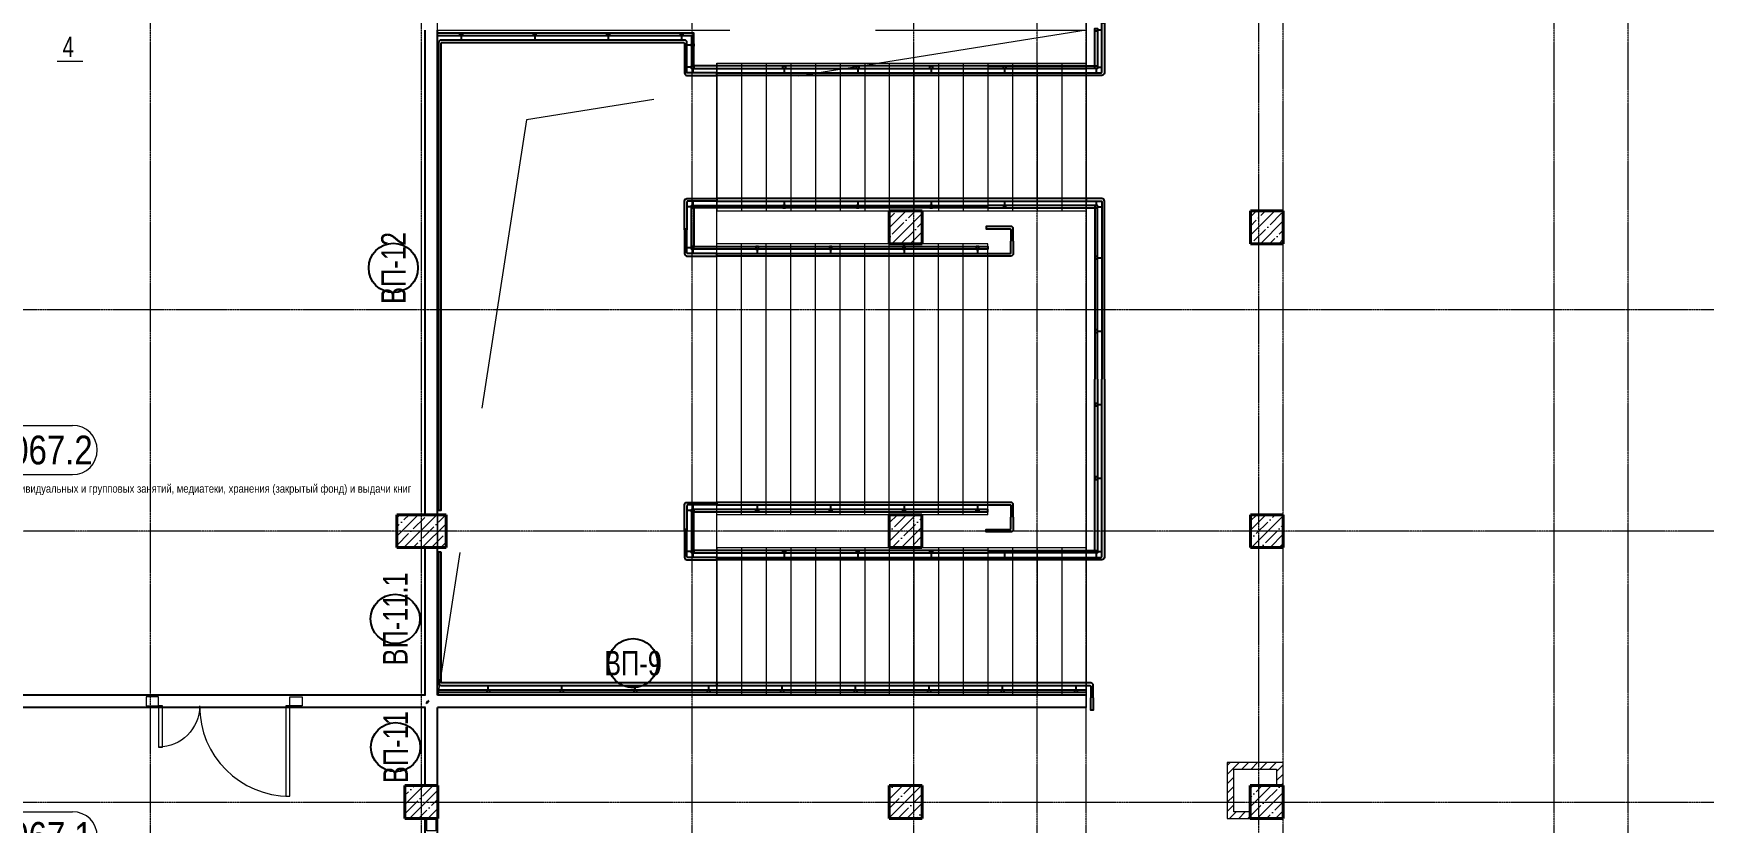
# Model space of a CAD drawing. Header units: millimetres. Extents: x -65509 to 912790, y 446 to 713294.
# Drawn here: x 225968 to 246315, y 205925 to 215536 of the extents above; entities that cross this region are included whole.
import ezdxf
from ezdxf.enums import TextEntityAlignment as Align

# ---------------------------------------------------------------- set-up
doc = ezdxf.new("R2010")
doc.units = ezdxf.units.MM
for name, pattern in [('CENTER2', [28.575, 19.05, -3.175, 3.175, -3.175]), ('HIDDEN', [9.525, 6.35, -3.175]), ('HIDDEN2', [4.7625, 3.175, -1.5875])]:
    doc.linetypes.add(name, pattern=pattern)
doc.layers.get('Defpoints').update_dxf_attribs({"color": 250})
for name, color, linetype, lineweight in [('АР_Area', 250, 'Continuous', 5), ('АР_Витраж марка', 250, 'Continuous', 9), ('АР_Двери_витраж', 250, 'Continuous', 9), ('АР_Колонны', 250, 'Continuous', 30), ('АР_Мебель', 250, 'Continuous', 5), ('АР_Отв. марка', 250, 'Continuous', 9), ('АР_Отверстия', 250, 'Continuous', 9), ('АР_Стены ЖБ', 250, 'Continuous', 35), ('АР_Стены ПЕНОблок', 250, 'Continuous', 20), ('АР_Ф_ЛК', 250, 'Continuous', 5), ('АР_Штриховка', 250, 'Continuous', 0), ('РД_Ограждения', 250, 'Continuous', 25), ('РД_Оси_100', 250, 'Continuous', 0)]:
    doc.layers.add(name, color=color, linetype=linetype, lineweight=lineweight)
doc.layers.add('ЛК_Открытая', color=250, linetype='Continuous')
doc.layers.add('РД_Витраж_перегородка', color=250, linetype='Continuous')
doc.styles.add('Arial0', font='arial.ttf')
doc.styles.add('Arial_09', font='ARIALN.TTF', dxfattribs={"width": 0.9})
doc.styles.add('style1', font='ARIALN.TTF')
pattern_1 = [(45, (142195.16, 127275.07), (-112.2532, 112.2532), []), (45, (142307.41, 127275.07), (-112.2532, 112.2532), [198.4375, -39.6875, 0, -39.6875])]

# ---------------------------------------------------------------- blocks, each defined once
blk = doc.blocks.new('СОШ_2200_АР_ОСИ_М100_28.05.24')
at = {"layer": 'РД_Оси_100', "linetype": 'CENTER2'}
for p, q in [((85200, -6155), (85200, 139938.679)), ((88500, -6155), (88500, 139938.679)), ((91800, -6155), (91800, 139938.679)), ((94500, -6155), (94500, 139938.679)), ((96000, -6155), (96000, 139938.679)), ((102300, -6155), (102300, 139938.679)), ((-5954.958, 84900), (119910, 84900)), ((119910, 82200), (-5954.958, 82200)), ((-5954.958, 78900), (119910, 78900))]:
    blk.add_line(p, q, dxfattribs=at)
for points in [[(96600, -6155), (96600, 139938.679)], [(98700, -6194.98), (98700, 139538.679), (98550, 139938.679)], [(99000, -6195.83), (99000, 139538.679), (99150, 139938.679)], [(103200, -6155), (103200, 139938.679)]]:
    blk.add_lwpolyline(points, dxfattribs=at)
blk = doc.blocks.new('ЛК_открытая 2 эт')
at = {"layer": 'АР_Ф_ЛК', "color": 5}
for p, q in [((-1650, 0), (-1650, 3300)), ((-1650, 3300), (1650, 3300)), ((1650, 0), (1650, 3300)), ((-1650, 3000), (1650, 3000)), ((-1650, 2700), (1650, 2700)), ((-1650, 2400), (1650, 2400)), ((-1650, 2100), (1650, 2100)), ((-1650, 1800), (1650, 1800)), ((-1650, 1500), (1650, 1500)), ((-1650, 1200), (1650, 1200)), ((-1650, 900), (1650, 900)), ((-1650, 600), (1650, 600)), ((-1650, 300), (1650, 300)), ((-1650, 0), (1650, 0))]:
    blk.add_line(p, q, dxfattribs=at)
at = {"layer": 'АР_Ф_ЛК'}
blk.add_lwpolyline([(0, 3271, 0, 150, 0), (0, 2804, 0, 0, 0), (0, 0, 0, 0, 0)], format="xyseb", dxfattribs=at)
blk = doc.blocks.new('ЛК_открытая 2 эт 1800')
at = {"layer": 'АР_Ф_ЛК', "color": 5}
for p, q in [((-900, 0), (-900, 4500)), ((-900, 4500), (900, 4500)), ((900, 0), (900, 4500)), ((-900, 4200), (900, 4200)), ((-900, 3900), (900, 3900)), ((-900, 3600), (900, 3600)), ((-900, 3300), (900, 3300)), ((-900, 3000), (900, 3000)), ((-900, 2700), (900, 2700)), ((-900, 2400), (900, 2400)), ((-900, 2100), (900, 2100)), ((-900, 1800), (900, 1800)), ((-900, 1500), (900, 1500)), ((-900, 1200), (900, 1200)), ((-900, 900), (900, 900)), ((-900, 600), (900, 600)), ((-900, 300), (900, 300)), ((-900, 0), (900, 0))]:
    blk.add_line(p, q, dxfattribs=at)
at = {"layer": 'АР_Ф_ЛК'}
blk.add_lwpolyline([(0, 4500, 0, 150, 0), (0, 4034, 0, 0, 0), (0, 0, 0, 0, 0)], format="xyseb", dxfattribs=at)
blk = doc.blocks.new('A$Ca07b8fce')
at = {"layer": 'АР_Мебель', "lineweight": 0}
blk.add_lwpolyline([(-7700, 0), (0, 0), (0, -4500), (-7700, -4500)], close=True, dxfattribs=at)
at = {"layer": 'АР_Ф_ЛК', "rotation": 180}
for p in [(-6800, 0), (-900, 0)]:
    blk.add_blockref('ЛК_открытая 2 эт 1800', p, dxfattribs=at)
at = {"layer": 'АР_Ф_ЛК'}
blk.add_blockref('ЛК_открытая 2 эт', (-3850, -3300), dxfattribs=at)
blk = doc.blocks.new('otv пунктир')
at = {"linetype": 'HIDDEN', "ltscale": 0.07}
blk.add_lwpolyline([(0, 0), (0, 1), (1, 1), (1, 0)], close=True, dxfattribs=at)
blk.add_lwpolyline([(0, 1), (0.1346, 0.1366), (1, 0)], dxfattribs=at)
blk = doc.blocks.new('ограждения 1 этаж открыт лестница')
at = {"layer": 'РД_Ограждения'}
for points in [[(96790, 88390), (96820, 88390), (96820, 87780, -0.410689), (96790, 87750), (96790, 87750), (96790, 87750), (96790, 87750), (92100, 87750), (92100, 87780), (96780, 87780, 0.4126), (96790, 87790), (96790, 88390)], [(91705, 87780, 0.410689), (91735, 87750), (91735, 87750), (91735, 87750), (91735, 87750), (92100, 87750), (92100, 87780), (91735, 87780), (91735, 88150, 0.410689), (91705, 88180), (91705, 88180), (91705, 88180), (91705, 88180), (91596, 88180), (88740, 88180), (88740, 88180), (88740, 88180), (88740, 88180, 0.414214), (88710, 88150), (88710, 82455), (88740, 82455), (88740, 88140, -0.414214), (88750, 88150), (91695, 88150, -0.416181), (91705, 88140), (91705, 87780)], [(91705, 85870), (91705, 86220, -0.415138), (91735, 86250), (91735, 86250)], [(91735, 86250), (91735, 86250), (91735, 86250), (92100, 86250), (92100, 86220), (91745, 86220, 0.426856), (91735, 86210), (91735, 85870)], [(96790, 86250), (96790, 86250), (96790, 86250), (96600, 86250), (96600, 86220), (96780, 86220, -0.4126), (96790, 86210), (96790, 84050)], [(96820, 84050), (96820, 86220, 0.410689), (96790, 86250), (96790, 86250)], [(91705, 85890), (91705, 85580, 0.414214), (91735, 85550), (91735, 85550)], [(91735, 85550), (91735, 85550), (91735, 85550), (92100, 85550), (92100, 85580), (91745, 85580, -0.427135), (91735, 85590), (91735, 85890)], [(95681, 85910), (95681, 85910), (95681, 85910), (95381, 85910), (95381, 85880), (95671, 85880, -0.414487), (95681, 85870), (95681, 85732)], [(95711, 85732), (95711, 85880, 0.418375), (95681, 85910), (95681, 85910)], [(95681, 85550), (95681, 85550), (95681, 85550), (92100, 85550), (92100, 85580), (95671, 85580, 0.475701), (95681, 85592), (95681, 85732)], [(95711, 85732), (95711, 85580, -0.418381), (95681, 85550), (95681, 85550)], [(96790, 81850), (96790, 81850), (96790, 81850), (96600, 81850), (96600, 81880), (96780, 81880, 0.4126), (96790, 81890), (96790, 84050)], [(96820, 84050), (96820, 81880, -0.410689), (96790, 81850), (96790, 81850)], [(91705, 82210), (91705, 82520, -0.414214), (91735, 82550), (91735, 82550)], [(91735, 82550), (91735, 82550), (91735, 82550), (92100, 82550), (92100, 82520), (91745, 82520, 0.427135), (91735, 82510), (91735, 82210)], [(95681, 82550), (95681, 82550), (95681, 82550), (92100, 82550), (92100, 82520), (95671, 82520, -0.475701), (95681, 82508), (95681, 82368)], [(95711, 82368), (95711, 82520, 0.418381), (95681, 82550), (95681, 82550)], [(91705, 82230), (91705, 81880, 0.415138), (91735, 81850), (91735, 81850)], [(91735, 81850), (91735, 81850), (91735, 81850), (92100, 81850), (92100, 81880), (91745, 81880, -0.426856), (91735, 81890), (91735, 82230)], [(95681, 82190), (95681, 82190), (95681, 82190), (95381, 82190), (95381, 82220), (95671, 82220, 0.414487), (95681, 82230), (95681, 82368)], [(95711, 82368), (95711, 82220, -0.418375), (95681, 82190), (95681, 82190)], [(96655, 80350), (96655, 80350), (96655, 80350), (92100, 80350), (92100, 80320), (96645, 80320, -0.401523), (96655, 80310), (96655, 80168)], [(96685, 80168), (96685, 80320, 0.413959), (96655, 80350), (96655, 80350)]]:
    blk.add_lwpolyline(points, format="xyb", dxfattribs=at)
for points in [[(95400, 87865), (96705, 87865), (96705, 88320), (96735, 88320), (96735, 87835), (95400, 87835)], [(96735, 88305), (96790, 88305)], [(91820, 87865), (91820, 88265), (88697, 88265)], [(88697, 88235), (91790, 88235), (91790, 87835), (91820, 87835)], [(88985, 88235), (88985, 88180)], [(89880, 88235), (89880, 88180)], [(90775, 88235), (90775, 88180)], [(91670, 88235), (91670, 88180)], [(91790, 88120), (91735, 88120)], [(91705, 87937), (91705, 87937)], [(91790, 87850), (91735, 87850)], [(91805, 87835), (91805, 87780)], [(96600, 87865), (91820, 87865)], [(91820, 87835), (96600, 87835)], [(96600, 87865), (92015, 87865)], [(92015, 87835), (96600, 87835)], [(96760, 87750), (92100, 87750)], [(96650, 87750), (92100, 87750)], [(92920, 87835), (92920, 87780)], [(93815, 87835), (93815, 87780)], [(94710, 87835), (94710, 87780)], [(95605, 87835), (95605, 87780)], [(96720, 87835), (96720, 87780)], [(96735, 87850), (96790, 87850)], [(91790, 86150), (91735, 86150)], [(91790, 86150), (91735, 86150)], [(95400, 86135), (91820, 86135), (91820, 85665), (95400, 85665), (95400, 85635), (91790, 85635), (91790, 86165), (95400, 86165)], [(91805, 86165), (91805, 86220)], [(91805, 86220), (91805, 86165)], [(94393, 86250), (92100, 86250)], [(96600, 86250), (92100, 86250)], [(92100, 86220), (96600, 86220)], [(92920, 86220), (92920, 86165)], [(93815, 86220), (93815, 86165)], [(94710, 86220), (94710, 86165)], [(96735, 84050), (96735, 86165), (95400, 86165)], [(95400, 86135), (96705, 86135), (96705, 84050)], [(95605, 86220), (95605, 86165)], [(96720, 86220), (96720, 86165)], [(96735, 86150), (96790, 86150)], [(91790, 85650), (91735, 85650)], [(91805, 85635), (91805, 85580)], [(92590, 85635), (92590, 85580)], [(93485, 85635), (93485, 85580)], [(94380, 85635), (94380, 85580)], [(95275, 85635), (95275, 85580)], [(96735, 85530), (96790, 85530)], [(96735, 84635), (96790, 84635)], [(95400, 81965), (96705, 81965), (96705, 84050)], [(96735, 84050), (96735, 81935), (95400, 81935)], [(96735, 83740), (96790, 83740)], [(96735, 82845), (96790, 82845)], [(91790, 82450), (91735, 82450)], [(95400, 81965), (91820, 81965), (91820, 82435), (95400, 82435), (95400, 82465), (91790, 82465), (91790, 81935), (95400, 81935)], [(91805, 82520), (91805, 82465)], [(92590, 82520), (92590, 82465)], [(93485, 82520), (93485, 82465)], [(94380, 82520), (94380, 82465)], [(95275, 82520), (95275, 82465)], [(91790, 81950), (91735, 81950)], [(91805, 81935), (91805, 81880)], [(92100, 81880), (96600, 81880)], [(94393, 81850), (92100, 81850)], [(96600, 81850), (92100, 81850)], [(92920, 81935), (92920, 81880)], [(93815, 81935), (93815, 81880)], [(94710, 81935), (94710, 81880)], [(95605, 81935), (95605, 81880)], [(96720, 81935), (96720, 81880)], [(96735, 81950), (96790, 81950)], [(88697, 80265), (96600, 80265)], [(96600, 80235), (88697, 80235)], [(89315, 80265), (89315, 80320)], [(90210, 80265), (90210, 80320)], [(91105, 80265), (91105, 80320)], [(92000, 80265), (92000, 80320)], [(96650, 80350), (92100, 80350)], [(92895, 80265), (92895, 80320)], [(93790, 80265), (93790, 80320)], [(94685, 80265), (94685, 80320)], [(95580, 80265), (95580, 80320)], [(96475, 80265), (96475, 80320)], [(96685, 80168), (96685, 80020), (96655, 80020), (96655, 80168)]]:
    blk.add_lwpolyline(points, dxfattribs=at)
for points in [[(96705, 88320), (96735, 88320), (96735, 88290), (96705, 88290)], [(88970, 88265), (89000, 88265), (89000, 88235), (88970, 88235)], [(89865, 88265), (89895, 88265), (89895, 88235), (89865, 88235)], [(90760, 88265), (90790, 88265), (90790, 88235), (90760, 88235)], [(91655, 88265), (91685, 88265), (91685, 88235), (91655, 88235)], [(91790, 88135), (91820, 88135), (91820, 88105), (91790, 88105)], [(91790, 87865), (91820, 87865), (91820, 87835), (91790, 87835)], [(91790, 87865), (91820, 87865), (91820, 87835), (91790, 87835)], [(92905, 87865), (92935, 87865), (92935, 87835), (92905, 87835)], [(93800, 87865), (93830, 87865), (93830, 87835), (93800, 87835)], [(94695, 87865), (94725, 87865), (94725, 87835), (94695, 87835)], [(95590, 87865), (95620, 87865), (95620, 87835), (95590, 87835)], [(96705, 87865), (96735, 87865), (96735, 87835), (96705, 87835)], [(91790, 86135), (91820, 86135), (91820, 86165), (91790, 86165)], [(92905, 86135), (92935, 86135), (92935, 86165), (92905, 86165)], [(93800, 86135), (93830, 86135), (93830, 86165), (93800, 86165)], [(94695, 86135), (94725, 86135), (94725, 86165), (94695, 86165)], [(95590, 86135), (95620, 86135), (95620, 86165), (95590, 86165)], [(96705, 86135), (96735, 86135), (96735, 86165), (96705, 86165)], [(91790, 85635), (91820, 85635), (91820, 85665), (91790, 85665)], [(92575, 85635), (92605, 85635), (92605, 85665), (92575, 85665)], [(93470, 85635), (93500, 85635), (93500, 85665), (93470, 85665)], [(94365, 85635), (94395, 85635), (94395, 85665), (94365, 85665)], [(95260, 85635), (95290, 85635), (95290, 85665), (95260, 85665)], [(96705, 85515), (96735, 85515), (96735, 85545), (96705, 85545)], [(96705, 84620), (96735, 84620), (96735, 84650), (96705, 84650)], [(96705, 83725), (96735, 83725), (96735, 83755), (96705, 83755)], [(96705, 82830), (96735, 82830), (96735, 82860), (96705, 82860)], [(91790, 82465), (91820, 82465), (91820, 82435), (91790, 82435)], [(92575, 82465), (92605, 82465), (92605, 82435), (92575, 82435)], [(93470, 82465), (93500, 82465), (93500, 82435), (93470, 82435)], [(94365, 82465), (94395, 82465), (94395, 82435), (94365, 82435)], [(95260, 82465), (95290, 82465), (95290, 82435), (95260, 82435)], [(91790, 81965), (91820, 81965), (91820, 81935), (91790, 81935)], [(92905, 81965), (92935, 81965), (92935, 81935), (92905, 81935)], [(93800, 81965), (93830, 81965), (93830, 81935), (93800, 81935)], [(94695, 81965), (94725, 81965), (94725, 81935), (94695, 81935)], [(95590, 81965), (95620, 81965), (95620, 81935), (95590, 81935)], [(96705, 81965), (96735, 81965), (96735, 81935), (96705, 81935)], [(89300, 80265), (89330, 80265), (89330, 80235), (89300, 80235)], [(90195, 80265), (90225, 80265), (90225, 80235), (90195, 80235)], [(91090, 80265), (91120, 80265), (91120, 80235), (91090, 80235)], [(91985, 80265), (92015, 80265), (92015, 80235), (91985, 80235)], [(92880, 80265), (92910, 80265), (92910, 80235), (92880, 80235)], [(93775, 80265), (93805, 80265), (93805, 80235), (93775, 80235)], [(94670, 80265), (94700, 80265), (94700, 80235), (94670, 80235)], [(95565, 80265), (95595, 80265), (95595, 80235), (95565, 80235)], [(96460, 80265), (96490, 80265), (96490, 80235), (96460, 80235)]]:
    blk.add_lwpolyline(points, close=True, dxfattribs=at)
blk.add_lwpolyline([(88740, 81945), (88710, 81945), (88710, 80350, 0.414912), (88740, 80320), (88740, 80320), (88740, 80320), (88740, 80320), (92100, 80320), (92100, 80350), (88750, 80350, -0.414214), (88740, 80360)], format="xyb", close=True, dxfattribs=at)
blk = doc.blocks.new('MOK-МаркаПом_овал_ареал_5ц')
for p, q in [((-4.25, 3), (4.25, 3)), ((-4.25, -3), (4.25, -3))]:
    blk.add_line(p, q)
for centre, radius, start, end in [((-4.25, 0), 3, 90, 270), ((4.25, 0), 3, 270, 90), ((-3.75, 0), 3.5, 0, 0.001)]:
    blk.add_arc(centre, radius, start, end)
at = {"color": 0, "style": 'style1'}
blk.add_attdef('АР-ПОМЕЩЕНИЕ:НОМЕР', text='', height=3.5, dxfattribs=at).set_placement((0, 0), align=Align.MIDDLE)
at = {"layer": 'Defpoints', "color": 2, "style": 'style1'}
blk.add_attdef('АР-ПОМЕЩЕНИЕ:НАИМЕНОВАНИЕ', text='', height=1, dxfattribs=at).set_placement((-0.09, -4.81), align=Align.MIDDLE)
blk = doc.blocks.new('MOK-МаркаПроема инж.')
blk.add_line((-1.33, -1.75), (1.8, -1.75))
at = {"color": 0, "style": 'Arial0', "width": 0.7}
blk.add_attdef('АР-ПРОЕМ:Коробка', text='', height=2.5, dxfattribs=at).set_placement((0, 0), align=Align.MIDDLE)
blk = doc.blocks.new('МаркаВитража1')
at = {"layer": 'Defpoints'}
blk.add_circle((0, 0), 3, dxfattribs=at)
at = {"color": 0, "linetype": 'ByBlock', "lineweight": -2, "style": 'Arial_09', "width": 0.9}
blk.add_attdef('АР-ОКНО:НАИМЕНОВАНИЕ', text='', height=3, dxfattribs=at).set_placement((0, 0), align=Align.MIDDLE)

msp = doc.modelspace()

# ---------------------------------------------------------------- hatches: boundary and pattern name
at = {"layer": 'АР_Штриховка', "linetype": 'Continuous', "lineweight": 5}
h = msp.add_hatch(dxfattribs=at)
h.set_pattern_fill('ANSI35', color=256, scale=25, style=0)
h.set_pattern_definition(pattern_1)
h.paths.add_polyline_path([(236395.157, 212975.073), (236795.157, 212975.073), (236795.157, 213375.073), (236395.157, 213375.073)], flags=0)
h = msp.add_hatch(dxfattribs=at)
h.set_pattern_fill('ANSI35', color=256, scale=25, style=0)
h.set_pattern_definition(pattern_1)
h.paths.add_polyline_path([(240795.157, 212975.073), (241195.157, 212975.073), (241195.157, 213375.073), (240795.157, 213375.073)], flags=0)
h = msp.add_hatch(dxfattribs=at)
h.set_pattern_fill('ANSI35', color=256, scale=25, style=0)
h.set_pattern_definition(pattern_1)
h.paths.add_polyline_path([(230395.157, 209275.073), (230995.157, 209275.073), (230995.157, 209675.073), (230395.157, 209675.073)], flags=0)
h = msp.add_hatch(dxfattribs=at)
h.set_pattern_fill('ANSI35', color=256, scale=25, style=0)
h.set_pattern_definition(pattern_1)
h.paths.add_polyline_path([(236392.657, 209275.073), (236792.657, 209275.073), (236792.657, 209675.073), (236392.657, 209675.073)], flags=0)
h = msp.add_hatch(dxfattribs=at)
h.set_pattern_fill('ANSI35', color=256, scale=25, style=0)
h.set_pattern_definition(pattern_1)
h.paths.add_polyline_path([(240795.157, 209275.073), (241195.157, 209275.073), (241195.157, 209675.073), (240795.157, 209675.073)], flags=0)
at = {"layer": 'АР_Штриховка', "linetype": 'Continuous', "lineweight": 0}
h = msp.add_hatch(dxfattribs=at)
h.set_pattern_fill('DOORS&WINDOWS_GLASS', color=256, scale=150, angle=-180, style=0, pattern_type=2)
h.set_pattern_definition([(56.3099, (238705.157, 207370.073), (150.0002, 299.99993), [54.0832, -486.7494]), (56.3099, (238702.157, 207379.073), (150.0002, 299.99993), [32.45, -508.3827]), (56.3099, (238720.157, 207379.073), (150.0002, 299.99993), [32.45, -508.3827])])
h.paths.add_polyline_path([(238795.157, 207325.073), (238795.157, 207475.073), (238792.657, 207475.073), (238792.657, 207325.073)], flags=0)
h.paths.add_polyline_path([(230742.657, 207325.073), (230817.657, 207400.073), (230742.657, 207475.073), (230742.656, 207475.073), (230742.656, 207325.073)], flags=0)
at = {"layer": 'АР_Штриховка', "linetype": 'Continuous', "lineweight": 0, "ltscale": 0.5}
h = msp.add_hatch(dxfattribs=at)
h.set_pattern_fill('ANSI31', color=256, scale=25, style=0)
h.set_pattern_definition([(45, (142195.16, 127275.07), (-56.1266, 56.1266), [])])
h.paths.add_polyline_path([(240512.64, 205975.073), (240592.64, 206055.073), (240592.64, 206574.97), (240512.64, 206654.97)], flags=0)
h = msp.add_hatch(dxfattribs=at)
h.set_pattern_fill('ANSI31', color=256, scale=25, angle=-360, style=0)
h.set_pattern_definition([(45, (142195.16, 127275.07), (-56.1266, 56.1266), [])])
h.paths.add_polyline_path([(240512.64, 206654.97), (240592.64, 206574.97), (241112.657, 206574.97), (241192.657, 206654.97)], flags=0)
h = msp.add_hatch(dxfattribs=at)
h.set_pattern_fill('ANSI31', color=256, scale=25, style=0)
h.set_pattern_definition([(45, (142195.16, 127275.07), (-56.1266, 56.1266), [])])
h.paths.add_polyline_path([(241112.657, 206375.073), (241192.657, 206375.073), (241192.657, 206654.97), (241112.657, 206574.97)], flags=0)
at = {"layer": 'АР_Штриховка', "linetype": 'Continuous', "lineweight": 5}
h = msp.add_hatch(dxfattribs=at)
h.set_pattern_fill('ANSI35', color=256, scale=25, style=0)
h.set_pattern_definition(pattern_1)
h.paths.add_polyline_path([(230495.157, 205975.073), (230895.157, 205975.073), (230895.157, 206375.073), (230495.157, 206375.073)], flags=0)
h = msp.add_hatch(dxfattribs=at)
h.set_pattern_fill('ANSI35', color=256, scale=25, style=0)
h.set_pattern_definition(pattern_1)
h.paths.add_polyline_path([(236395.157, 205975.073), (236795.157, 205975.073), (236795.157, 206375.073), (236395.157, 206375.073)], flags=0)
h = msp.add_hatch(dxfattribs=at)
h.set_pattern_fill('ANSI35', color=256, scale=25, style=0)
h.set_pattern_definition(pattern_1)
h.paths.add_polyline_path([(240792.657, 205975.073), (241192.657, 205975.073), (241192.657, 206375.073), (240792.657, 206375.073)], flags=0)
at = {"layer": 'АР_Штриховка', "linetype": 'Continuous', "lineweight": 0, "ltscale": 0.5}
h = msp.add_hatch(dxfattribs=at)
h.set_pattern_fill('ANSI31', color=256, scale=25, angle=-360, style=0)
h.set_pattern_definition([(45, (142195.16, 127275.07), (-56.1266, 56.1266), [])])
h.paths.add_polyline_path([(240592.64, 206055.073), (240512.64, 205975.073), (240792.657, 205975.073), (240792.657, 206055.073)], flags=0)

# ---------------------------------------------------------------- linework, layer by layer
at = {"layer": 'АР_Двери_витраж', "linetype": 'Continuous', "lineweight": 9}
for p, q in [((230892.657, 209675.075), (230742.657, 209675.075)), ((230742.657, 209675.075), (230742.657, 209675.065)), ((230742.657, 209675.065), (230892.657, 209675.065)), ((230892.657, 209675.065), (230892.657, 209675.075)), ((238795.157, 207475.073), (238792.657, 207475.073)), ((238792.657, 207475.073), (238792.657, 207325.073)), ((238795.157, 207325.073), (238795.157, 207475.073)), ((238792.657, 207325.073), (238795.157, 207325.073))]:
    msp.add_line(p, q, dxfattribs=at)
for points in [[(227492.657, 207455.073), (227342.657, 207455.073), (227342.657, 207345.073), (227492.657, 207345.073)], [(227492.657, 206845.073), (227542.657, 206845.073), (227542.657, 207345.073), (227492.657, 207345.073)], [(229092.657, 207345.073), (229042.657, 207345.073), (229042.657, 206245.073), (229092.657, 206245.073)], [(229092.657, 207455.073), (229242.657, 207455.073), (229242.657, 207345.073), (229092.657, 207345.073)], [(230762.657, 205825.073), (230762.657, 205975.073), (230872.657, 205975.073), (230872.657, 205825.073)]]:
    msp.add_lwpolyline(points, close=True, dxfattribs=at)
at = {"layer": 'АР_Двери_витраж', "linetype": 'Continuous', "lineweight": 9, "extrusion": (0, 0, -1)}
msp.add_arc((-227492.657, 207345.073), 500, 180, 270, dxfattribs=at)
at = {"layer": 'АР_Двери_витраж', "linetype": 'Continuous', "lineweight": 9}
msp.add_arc((229092.657, 207345.073), 1100, 180, 270, dxfattribs=at)
at = {"layer": 'АР_Колонны', "linetype": 'HIDDEN2', "lineweight": 25}
for p, q in [((236395.157, 213375.073), (236795.157, 213375.073)), ((236395.157, 212975.073), (236395.157, 213375.073)), ((236795.157, 213375.073), (236795.157, 212975.073)), ((240795.157, 213375.073), (241195.157, 213375.073)), ((240795.157, 212975.073), (240795.157, 213375.073)), ((241195.157, 213375.073), (241195.157, 212975.073)), ((236795.157, 212975.073), (236395.157, 212975.073)), ((241195.157, 212975.073), (240795.157, 212975.073)), ((230395.157, 209675.073), (230995.157, 209675.073)), ((230395.157, 209275.073), (230395.157, 209675.073)), ((230995.157, 209675.073), (230995.157, 209275.073)), ((236392.657, 209675.073), (236792.657, 209675.073)), ((236392.657, 209275.073), (236392.657, 209675.073)), ((236792.657, 209675.073), (236792.657, 209275.073)), ((240795.157, 209675.073), (241195.157, 209675.073)), ((240795.157, 209275.073), (240795.157, 209675.073)), ((241195.157, 209675.073), (241195.157, 209275.073)), ((230995.157, 209275.073), (230395.157, 209275.073)), ((236792.657, 209275.073), (236392.657, 209275.073)), ((241195.157, 209275.073), (240795.157, 209275.073)), ((230495.157, 206375.073), (230895.157, 206375.073)), ((230495.157, 205975.073), (230495.157, 206375.073)), ((230895.157, 206375.073), (230895.157, 205975.073)), ((236395.157, 206375.073), (236795.157, 206375.073)), ((236395.157, 205975.073), (236395.157, 206375.073)), ((236795.157, 206375.073), (236795.157, 205975.073)), ((240792.657, 206375.073), (241192.657, 206375.073)), ((240792.657, 205975.073), (240792.657, 206375.073)), ((241192.657, 206375.073), (241192.657, 205975.073)), ((230895.157, 205975.073), (230495.157, 205975.073)), ((236795.157, 205975.073), (236395.157, 205975.073)), ((241192.657, 205975.073), (240792.657, 205975.073))]:
    msp.add_line(p, q, dxfattribs=at)
at = {"layer": 'АР_Колонны', "linetype": 'Continuous', "lineweight": 35}
for p, q in [((236395.157, 213375.073), (236795.157, 213375.073)), ((236395.157, 212975.073), (236395.157, 213375.073)), ((236795.157, 212975.073), (236795.157, 213375.073)), ((240795.157, 213375.073), (241195.157, 213375.073)), ((240795.157, 212975.073), (240795.157, 213375.073)), ((241195.157, 212975.073), (241195.157, 213375.073)), ((236395.157, 212975.073), (236795.157, 212975.073)), ((240795.157, 212975.073), (241195.157, 212975.073)), ((230395.157, 209675.073), (230995.157, 209675.073)), ((230395.157, 209275.073), (230395.157, 209675.073)), ((230995.157, 209275.073), (230995.157, 209675.073)), ((236392.657, 209675.073), (236792.657, 209675.073)), ((236392.657, 209275.073), (236392.657, 209675.073)), ((236792.657, 209275.073), (236792.657, 209675.073)), ((240795.157, 209675.073), (241195.157, 209675.073)), ((240795.157, 209275.073), (240795.157, 209675.073)), ((241195.157, 209275.073), (241195.157, 209675.073)), ((230395.157, 209275.073), (230995.157, 209275.073)), ((236392.657, 209275.073), (236792.657, 209275.073)), ((240795.157, 209275.073), (241195.157, 209275.073)), ((230495.157, 206375.073), (230895.157, 206375.073)), ((230495.157, 205975.073), (230495.157, 206375.073)), ((230895.157, 205975.073), (230895.157, 206375.073)), ((236395.157, 206375.073), (236795.157, 206375.073)), ((236395.157, 205975.073), (236395.157, 206375.073)), ((236795.157, 205975.073), (236795.157, 206375.073)), ((240792.657, 206375.073), (241192.657, 206375.073)), ((240792.657, 205975.073), (240792.657, 206375.073)), ((241192.657, 205975.073), (241192.657, 206375.073)), ((230495.157, 205975.073), (230895.157, 205975.073)), ((236395.157, 205975.073), (236795.157, 205975.073)), ((240792.657, 205975.073), (241192.657, 205975.073))]:
    msp.add_line(p, q, dxfattribs=at)
at = {"layer": 'АР_Мебель'}
msp.add_lwpolyline([(230892.657, 215675.073), (238795.157, 215675.073), (238795.157, 207475.073), (230892.657, 207475.073)], close=True, dxfattribs=at)
at = {"layer": 'АР_Стены ЖБ', "linetype": 'Continuous', "lineweight": 40}
for p, q in [((236795.157, 213375.073), (236395.157, 213375.073)), ((236395.157, 213375.073), (236395.157, 212975.073)), ((236795.157, 212975.073), (236795.157, 213375.073)), ((241195.157, 213375.073), (240795.157, 213375.073)), ((240795.157, 213375.073), (240795.157, 212975.073)), ((241195.157, 212975.073), (241195.157, 213375.073)), ((236395.157, 212975.073), (236795.157, 212975.073)), ((240795.157, 212975.073), (241195.157, 212975.073)), ((230995.157, 209675.073), (230395.157, 209675.073)), ((230395.157, 209675.073), (230395.157, 209275.073)), ((230995.157, 209275.073), (230995.157, 209675.073)), ((236792.657, 209675.073), (236392.657, 209675.073)), ((236392.657, 209675.073), (236392.657, 209275.073)), ((236792.657, 209275.073), (236792.657, 209675.073)), ((241195.157, 209675.073), (240795.157, 209675.073)), ((240795.157, 209675.073), (240795.157, 209275.073)), ((241195.157, 209275.073), (241195.157, 209675.073)), ((230395.157, 209275.073), (230995.157, 209275.073)), ((236392.657, 209275.073), (236792.657, 209275.073)), ((240795.157, 209275.073), (241195.157, 209275.073)), ((230895.157, 206375.073), (230495.157, 206375.073)), ((230495.157, 206375.073), (230495.157, 205975.073)), ((230895.157, 205975.073), (230895.157, 206375.073)), ((236795.157, 206375.073), (236395.157, 206375.073)), ((236395.157, 206375.073), (236395.157, 205975.073)), ((236795.157, 205975.073), (236795.157, 206375.073)), ((241192.657, 206375.073), (240792.657, 206375.073)), ((240792.657, 206375.073), (240792.657, 205975.073)), ((241192.657, 205975.073), (241192.657, 206375.073)), ((230495.157, 205975.073), (230895.157, 205975.073)), ((236395.157, 205975.073), (236795.157, 205975.073)), ((240792.657, 205975.073), (241192.657, 205975.073))]:
    msp.add_line(p, q, dxfattribs=at)
at = {"layer": 'АР_Стены ПЕНОблок', "linetype": 'Continuous', "lineweight": 20}
for p, q in [((240512.64, 206654.97), (240512.64, 205975.073)), ((241192.657, 206654.97), (240512.64, 206654.97)), ((240592.64, 206055.073), (240592.64, 206574.97)), ((240592.64, 206574.97), (241112.657, 206574.97)), ((241112.657, 206574.97), (241112.657, 206375.073)), ((241192.657, 206375.073), (241192.657, 206654.97)), ((241112.657, 206375.073), (241192.657, 206375.073)), ((240512.64, 205975.073), (240792.657, 205975.073)), ((240792.657, 206055.073), (240592.64, 206055.073)), ((240792.657, 205975.073), (240792.657, 206055.073))]:
    msp.add_line(p, q, dxfattribs=at)
at = {"layer": 'РД_Витраж_перегородка', "linetype": 'Continuous', "lineweight": -3}
for p, q in [((230742.657, 209675.075), (230742.657, 215575.075)), ((230892.657, 209675.075), (230892.657, 215575.075)), ((230742.657, 207475.065), (230742.657, 209275.065)), ((230892.657, 207475.065), (230892.657, 209275.065)), ((230745.157, 207475.073), (218895.157, 207475.073)), ((238792.657, 207475.073), (230892.657, 207475.073)), ((230745.157, 207325.073), (218895.157, 207325.073)), ((230742.657, 206375.073), (230742.657, 207325.073)), ((238792.657, 207325.073), (230892.657, 207325.073)), ((230892.657, 206375.073), (230892.657, 207325.073)), ((230742.657, 202975.073), (230742.657, 205975.073)), ((230892.657, 202975.073), (230892.657, 205975.073))]:
    msp.add_line(p, q, dxfattribs=at)

# ---------------------------------------------------------------- block references
at = {"layer": 'АР_Area', "linetype": 'Continuous', "lineweight": 5, "xscale": 100, "yscale": 100, "zscale": 100}
for p, values in [((226021.014, 210462.806), {'АР-ПОМЕЩЕНИЕ:НОМЕР': '2.067.2', 'АР-ПОМЕЩЕНИЕ:НАИМЕНОВАНИЕ': 'Многофункциональный информационный библиотечный центр с зонами для индивидуальных и групповых занятий, медиатеки, хранения (закрытый фонд) и выдачи книг'}), ((226021.014, 205756.847), {'АР-ПОМЕЩЕНИЕ:НОМЕР': '2.067.1', 'АР-ПОМЕЩЕНИЕ:НАИМЕНОВАНИЕ': 'Многофункциональный информационный библиотечный центр с зонами для индивидуальных и групповых занятий, медиатеки, хранения (закрытый фонд) и выдачи книг'})]:
    msp.add_blockref('MOK-МаркаПом_овал_ареал_5ц', p, dxfattribs=at).add_auto_attribs(values)
at = {"layer": 'АР_Витраж марка', "linetype": 'Continuous', "lineweight": 9, "xscale": 100, "yscale": 100, "zscale": 100, "rotation": 89.99999999999999}
for p, values in [((230352.979, 212679.963), {'АР-ОКНО:НАИМЕНОВАНИЕ': 'ВП-12'}), ((230376.475, 208405.786), {'АР-ОКНО:НАИМЕНОВАНИЕ': 'ВП-11.1'}), ((230380.701, 206843.992), {'АР-ОКНО:НАИМЕНОВАНИЕ': 'ВП-11'})]:
    msp.add_blockref('МаркаВитража1', p, dxfattribs=at).add_auto_attribs(values)
at = {"layer": 'АР_Витраж марка', "linetype": 'Continuous', "lineweight": 9, "xscale": 100, "yscale": 100, "zscale": 100}
msp.add_blockref('МаркаВитража1', (233273.132, 207866.569), dxfattribs=at).add_auto_attribs({'АР-ОКНО:НАИМЕНОВАНИЕ': 'ВП-9'})
at = {"layer": 'АР_Отв. марка', "linetype": 'Continuous', "lineweight": 9, "xscale": 100, "yscale": 100, "zscale": 100}
msp.add_blockref('MOK-МаркаПроема инж.', (226392.399, 215372.332, -20), dxfattribs=at).add_auto_attribs({'АР-ПРОЕМ:Коробка': '4'})
at = {"layer": 'АР_Отверстия', "xscale": 8100, "yscale": 7900, "rotation": 270}
msp.add_blockref('otv пунктир', (230895.157, 215575.073), dxfattribs=at)
at = {"layer": 'ЛК_Открытая', "rotation": 90}
msp.add_blockref('A$Ca07b8fce', (234295.157, 215175.073), dxfattribs=at)
at = {"layer": 'РД_Ограждения', "lineweight": 50}
msp.add_blockref('ограждения 1 этаж открыт лестница', (142195.157, 127275.073), dxfattribs=at)
at = {"layer": 'РД_Оси_100'}
msp.add_blockref('СОШ_2200_АР_ОСИ_М100_28.05.24', (142195.157, 127275.073), dxfattribs=at)

doc.saveas('drawing.dxf')
